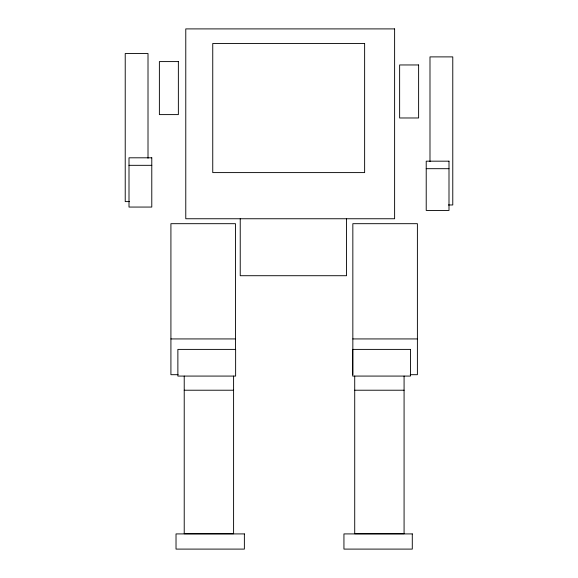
<?xml version="1.0" encoding="UTF-8"?>
<svg xmlns="http://www.w3.org/2000/svg" width="578" height="578" viewBox="0 0 578 578"><rect width="100%" height="100%" fill="white"/><g stroke="black" fill="none" stroke-linecap="round" stroke-linejoin="round"><path stroke-width="0.87" d="M129.002 165.322L151.783 165.322M426.217 168.689L448.998 168.689M129.609 201.606L125.224 201.606L125.224 53.523L148.011 53.523L148.011 158.264M448.391 204.973L452.776 204.973L452.776 56.89L429.989 56.89L429.989 161.638M170.915 338.932L235.463 338.932M352.84 338.932L417.395 338.932M178.089 374.696L170.915 374.696L170.915 223.686L235.463 223.686L235.463 349.661M410.221 374.696L417.395 374.696L417.395 223.686L352.84 223.686L352.84 374.696M184.223 390.222L233.591 390.222M354.719 390.222L404.08 390.222M404.08 376.097L404.08 533.718L354.719 533.718L354.719 376.097M346.554 218.751L346.554 275.713L240.231 275.713L240.231 218.751M233.591 376.097L233.591 533.718L184.223 533.718L184.223 376.097M394.615 28.9L185.776 28.9L185.776 218.751L394.615 218.751L394.615 28.9M364.631 43.495L212.747 43.495L212.747 172.598L364.631 172.598L364.631 43.495M178.364 61.593L159.383 61.593L159.383 114.603L178.364 114.603L178.364 61.593M418.616 64.96L399.636 64.96L399.636 117.977L418.616 117.977L418.616 64.96M151.783 157.808L129.002 157.808L129.002 207.061L151.783 207.061L151.783 157.808M448.998 161.175L426.217 161.175L426.217 210.435L448.998 210.435L448.998 161.175M235.629 349.394L177.872 349.394L177.872 376.076L235.629 376.076L235.629 349.394M410.438 349.394L352.681 349.394L352.681 376.076L410.438 376.076L410.438 349.394M244.371 533.913L176.023 533.913L176.023 549.1L244.371 549.1L244.371 533.913M412.287 533.913L343.939 533.913L343.939 549.1L412.287 549.1L412.287 533.913"/></g></svg>
